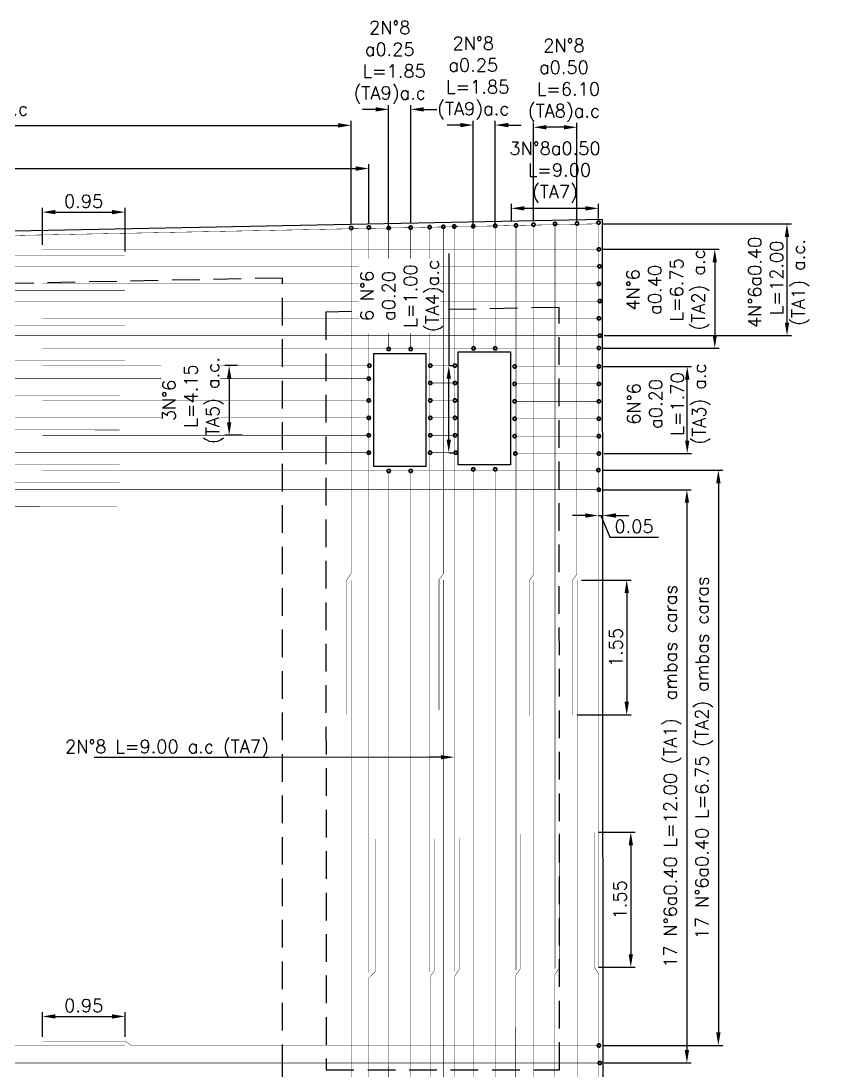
# Model space of a CAD drawing. Header units: metres. Extents: x 1080594 to 1081411, y 976871 to 977162.
# Drawn here: x 1080898.68 to 1080907.85, y 977094.76 to 977106.81 of the extents above; entities that cross this region are included whole.
import ezdxf
from ezdxf import colors
from ezdxf.entities.mleader import LeaderData, LeaderLine
from ezdxf.math import Vec2, Vec3

# ---------------------------------------------------------------- set-up
doc = ezdxf.new("R2010")
doc.units = ezdxf.units.M
doc.header["$LTSCALE"] = 25.4
doc.linetypes.add('HIDDEN', pattern=[0.375, 0.25, -0.125])
for name, color, linetype in [('CONTRAPESO', 3, 'Continuous'), ('DIMCONTRAPESO', 1, 'Continuous'), ('PROY', 9, 'HIDDEN'), ('REF', 6, 'Continuous')]:
    doc.layers.add(name, color=color, linetype=linetype)
for name, color, linetype, lineweight in [('COTA', 1, 'Continuous', 30), ('COTACIM', 20, 'Continuous', 5), ('REF 7', 210, 'Continuous', 30)]:
    doc.layers.add(name, color=color, linetype=linetype, lineweight=lineweight)
doc.styles.add('romans', font='romans.shx')
doc.dimstyles.new('Copy 75', dxfattribs={"dimtxt": 0.15, "dimasz": 0.15, "dimexe": 0.05, "dimexo": 0.05, "dimgap": 0.05, "dimtad": 1, "dimzin": 0, "dimdsep": 46, "dimtxsty": 'romans', "dimcen": 0.002, "dimclrd": 1, "dimclre": 1, "dimclrt": 3, "dimadec": 4, "dimazin": 0, "dimtfac": 1, "dimtofl": 0, "dimtmove": 1, "dimatfit": 3, "dimfxl": 1, "dimtolj": 1, "dimtzin": 0, "dimarcsym": 1})

# ---------------------------------------------------------------- blocks, each defined once
blk = doc.blocks.new('*D665')
at = {"layer": 'COTA', "color": 1, "lineweight": -2, "transparency": 16777216}
for p, q in [((1080891.09, 977104.248), (1080891.09, 977105.665)), ((1080891.24, 977105.615), (1080902.323, 977105.615)), ((1080902.473, 977104.489), (1080902.473, 977105.665))]:
    blk.add_line(p, q, dxfattribs=at)
at = {"layer": 'COTA', "color": 1, "transparency": 16777216}
for points in [[(1080891.24, 977105.64), (1080891.24, 977105.59), (1080891.09, 977105.615)], [(1080902.323, 977105.64), (1080902.323, 977105.59), (1080902.473, 977105.615)]]:
    blk.add_solid(points, dxfattribs=at)
at = {"layer": 'Defpoints', "color": 0, "transparency": 16777216}
for p in [(1080902.473, 977105.615), (1080902.473, 977104.439), (1080891.09, 977104.198)]:
    blk.add_point(p, dxfattribs=at)
at = {"layer": 'COTA', "color": 3, "transparency": 16777216, "insert": (1080896.781, 977105.779), "char_height": 0.15, "attachment_point": 5, "style": 'romans'}
blk.add_mtext('\\A1;24 N°8 a 0.50 L=5.80-6.05 (TA8) {\\A0;a.c}', dxfattribs=at)
blk = doc.blocks.new('*D667')
at = {"layer": 'Defpoints', "color": 0, "transparency": 16777216}
for p in [(1080905.066, 977100.394), (1080905.016, 977098.846), (1080905.636, 977098.846)]:
    blk.add_point(p, dxfattribs=at)
at = {"layer": 'DIMCONTRAPESO', "color": 1, "lineweight": -2, "transparency": 16777216}
for p, q in [((1080905.116, 977100.394), (1080905.686, 977100.394)), ((1080905.636, 977100.244), (1080905.636, 977098.996)), ((1080905.066, 977098.846), (1080905.686, 977098.846))]:
    blk.add_line(p, q, dxfattribs=at)
at = {"layer": 'DIMCONTRAPESO', "color": 1, "transparency": 16777216}
for points in [[(1080905.611, 977100.244), (1080905.661, 977100.244), (1080905.636, 977100.394)], [(1080905.611, 977098.996), (1080905.661, 977098.996), (1080905.636, 977098.846)]]:
    blk.add_solid(points, dxfattribs=at)
at = {"layer": 'DIMCONTRAPESO', "color": 3, "transparency": 16777216, "insert": (1080905.511, 977099.62), "char_height": 0.15, "attachment_point": 5, "rotation": 90, "style": 'romans'}
blk.add_mtext('\\A1;1.55', dxfattribs=at)
blk = doc.blocks.new('*D669')
at = {"layer": 'Defpoints', "color": 0, "transparency": 16777216}
for p in [(1080905.312, 977101.135), (1080905.362, 977101.135), (1080905.362, 977101.135)]:
    blk.add_point(p, dxfattribs=at)
at = {"layer": 'DIMCONTRAPESO', "color": 1, "lineweight": -2, "transparency": 16777216}
for p, q in [((1080905.162, 977101.135), (1080905.012, 977101.135)), ((1080905.312, 977101.135), (1080905.362, 977101.135)), ((1080905.337, 977101.135), (1080905.442, 977100.885)), ((1080905.512, 977101.135), (1080905.662, 977101.135)), ((1080905.442, 977100.885), (1080905.999, 977100.885))]:
    blk.add_line(p, q, dxfattribs=at)
at = {"layer": 'DIMCONTRAPESO', "color": 1, "transparency": 16777216}
for points in [[(1080905.162, 977101.16), (1080905.162, 977101.11), (1080905.312, 977101.135)], [(1080905.512, 977101.16), (1080905.512, 977101.11), (1080905.362, 977101.135)]]:
    blk.add_solid(points, dxfattribs=at)
at = {"layer": 'DIMCONTRAPESO', "color": 3, "transparency": 16777216, "insert": (1080905.72, 977101.01), "char_height": 0.15, "attachment_point": 5, "style": 'romans'}
blk.add_mtext('\\A1;0.05', dxfattribs=at)
blk = doc.blocks.new('*D671')
at = {"layer": 'COTA', "color": 1, "lineweight": -2, "transparency": 16777216}
for p, q in [((1080890.838, 977104.244), (1080890.838, 977105.169)), ((1080890.988, 977105.119), (1080902.525, 977105.119)), ((1080902.675, 977104.483), (1080902.675, 977105.169))]:
    blk.add_line(p, q, dxfattribs=at)
at = {"layer": 'COTA', "color": 1, "transparency": 16777216}
for points in [[(1080890.988, 977105.144), (1080890.988, 977105.094), (1080890.838, 977105.119)], [(1080902.525, 977105.144), (1080902.525, 977105.094), (1080902.675, 977105.119)]]:
    blk.add_solid(points, dxfattribs=at)
at = {"layer": 'Defpoints', "color": 0, "transparency": 16777216}
for p in [(1080902.675, 977105.119), (1080902.675, 977104.433), (1080890.838, 977104.194)]:
    blk.add_point(p, dxfattribs=at)
at = {"layer": 'COTA', "color": 3, "transparency": 16777216, "insert": (1080896.756, 977105.283), "char_height": 0.15, "attachment_point": 5, "style": 'romans'}
blk.add_mtext('\\A1;25 N°8 a 0.50 L=9.00 (TA7) {\\A0;a.c}', dxfattribs=at)
blk = doc.blocks.new('*D674')
at = {"layer": 'COTA', "color": 1, "lineweight": -2, "transparency": 16777216}
for p, q in [((1080905.361, 977101.656), (1080906.738, 977101.656)), ((1080906.688, 977101.506), (1080906.688, 977095.199)), ((1080905.366, 977095.049), (1080906.738, 977095.049))]:
    blk.add_line(p, q, dxfattribs=at)
at = {"layer": 'COTA', "color": 1, "transparency": 16777216}
for points in [[(1080906.663, 977101.506), (1080906.713, 977101.506), (1080906.688, 977101.656)], [(1080906.663, 977095.199), (1080906.713, 977095.199), (1080906.688, 977095.049)]]:
    blk.add_solid(points, dxfattribs=at)
at = {"layer": 'Defpoints', "color": 0, "transparency": 16777216}
for p in [(1080905.311, 977101.656), (1080905.316, 977095.049), (1080906.688, 977095.049)]:
    blk.add_point(p, dxfattribs=at)
at = {"layer": 'COTA', "color": 3, "transparency": 16777216, "insert": (1080906.524, 977098.353), "char_height": 0.15, "attachment_point": 5, "rotation": 90, "style": 'romans'}
blk.add_mtext('\\A1;17 N°6a0.40 L=6.75 (TA2) ambas caras', dxfattribs=at)
blk = doc.blocks.new('*D675')
at = {"layer": 'COTA', "color": 1, "lineweight": -2, "transparency": 16777216}
for p, q in [((1080905.366, 977101.431), (1080906.377, 977101.431)), ((1080906.327, 977101.281), (1080906.327, 977094.999)), ((1080905.377, 977094.849), (1080906.377, 977094.849))]:
    blk.add_line(p, q, dxfattribs=at)
at = {"layer": 'COTA', "color": 1, "transparency": 16777216}
for points in [[(1080906.302, 977101.281), (1080906.352, 977101.281), (1080906.327, 977101.431)], [(1080906.302, 977094.999), (1080906.352, 977094.999), (1080906.327, 977094.849)]]:
    blk.add_solid(points, dxfattribs=at)
at = {"layer": 'Defpoints', "color": 0, "transparency": 16777216}
for p in [(1080905.316, 977101.431), (1080905.327, 977094.849), (1080906.327, 977094.849)]:
    blk.add_point(p, dxfattribs=at)
at = {"layer": 'COTA', "color": 3, "transparency": 16777216, "insert": (1080906.162, 977098.14), "char_height": 0.15, "attachment_point": 5, "rotation": 90, "style": 'romans'}
blk.add_mtext('\\A1;17 N°6a0.40 L=12.00 (TA1)  ambas caras', dxfattribs=at)
blk = doc.blocks.new('*D702')
at = {"layer": 'Defpoints', "color": 0, "transparency": 16777216}
for p in [(1080905.316, 977102.846), (1080906.331, 977102.846), (1080905.327, 977101.846)]:
    blk.add_point(p, dxfattribs=at)
at = {"layer": 'DIMCONTRAPESO', "color": 1, "lineweight": -2, "transparency": 16777216}
for p, q in [((1080905.366, 977102.846), (1080906.381, 977102.846)), ((1080906.331, 977101.996), (1080906.331, 977102.696)), ((1080905.377, 977101.846), (1080906.381, 977101.846))]:
    blk.add_line(p, q, dxfattribs=at)
at = {"layer": 'DIMCONTRAPESO', "color": 1, "transparency": 16777216}
for points in [[(1080906.306, 977102.696), (1080906.356, 977102.696), (1080906.331, 977102.846)], [(1080906.306, 977101.996), (1080906.356, 977101.996), (1080906.331, 977101.846)]]:
    blk.add_solid(points, dxfattribs=at)
at = {"layer": 'DIMCONTRAPESO', "color": 3, "transparency": 16777216, "insert": (1080906.118, 977102.416), "char_height": 0.15, "attachment_point": 5, "rotation": 90, "style": 'romans'}
blk.add_mtext('\\A1;6N°6\\Pa0.20\\PL=1.70\\P(TA3) a.c', dxfattribs=at)
blk = doc.blocks.new('*D705')
at = {"layer": 'COTA', "color": 1, "lineweight": -2, "transparency": 16777216}
for p, q in [((1080905.366, 977104.192), (1080906.697, 977104.192)), ((1080906.647, 977104.042), (1080906.647, 977103.208)), ((1080905.366, 977103.058), (1080906.697, 977103.058))]:
    blk.add_line(p, q, dxfattribs=at)
at = {"layer": 'COTA', "color": 1, "transparency": 16777216}
for points in [[(1080906.622, 977104.042), (1080906.672, 977104.042), (1080906.647, 977104.192)], [(1080906.622, 977103.208), (1080906.672, 977103.208), (1080906.647, 977103.058)]]:
    blk.add_solid(points, dxfattribs=at)
at = {"layer": 'Defpoints', "color": 0, "transparency": 16777216}
for p in [(1080905.316, 977104.192), (1080905.316, 977103.058), (1080906.647, 977103.058)]:
    blk.add_point(p, dxfattribs=at)
at = {"layer": 'COTA', "color": 3, "transparency": 16777216, "insert": (1080906.108, 977103.726), "char_height": 0.15, "attachment_point": 5, "rotation": 90, "style": 'romans'}
blk.add_mtext('\\A1;4N°6\\Pa0.40\\PL=6.75 \\P(TA2) a.c', dxfattribs=at)
blk = doc.blocks.new('*D706')
at = {"layer": 'COTA', "color": 1, "lineweight": -2, "transparency": 16777216}
for p, q in [((1080905.366, 977104.484), (1080907.526, 977104.484)), ((1080907.476, 977104.334), (1080907.476, 977103.35)), ((1080905.377, 977103.2), (1080907.526, 977103.2))]:
    blk.add_line(p, q, dxfattribs=at)
at = {"layer": 'COTA', "color": 1, "transparency": 16777216}
for points in [[(1080907.451, 977104.334), (1080907.501, 977104.334), (1080907.476, 977104.484)], [(1080907.451, 977103.35), (1080907.501, 977103.35), (1080907.476, 977103.2)]]:
    blk.add_solid(points, dxfattribs=at)
at = {"layer": 'Defpoints', "color": 0, "transparency": 16777216}
for p in [(1080905.316, 977104.484), (1080905.327, 977103.2), (1080907.476, 977103.2)]:
    blk.add_point(p, dxfattribs=at)
at = {"layer": 'COTA', "color": 3, "transparency": 16777216, "insert": (1080907.381, 977103.812), "char_height": 0.15, "attachment_point": 5, "rotation": 90, "style": 'romans'}
blk.add_mtext('\\A1;4N°6a0.40\\P L=12.00\\P(TA1) a.c.', dxfattribs=at)
blk = doc.blocks.new('*D710')
at = {"layer": 'Defpoints', "color": 0, "transparency": 16777216}
for p in [(1080903.156, 977105.798), (1080902.903, 977104.386), (1080903.156, 977104.443)]:
    blk.add_point(p, dxfattribs=at)
at = {"layer": 'DIMCONTRAPESO', "color": 1, "lineweight": -2, "transparency": 16777216}
for p, q in [((1080902.753, 977105.798), (1080902.603, 977105.798)), ((1080902.903, 977104.436), (1080902.903, 977105.848)), ((1080903.156, 977104.493), (1080903.156, 977105.848)), ((1080903.306, 977105.798), (1080903.456, 977105.798))]:
    blk.add_line(p, q, dxfattribs=at)
at = {"layer": 'DIMCONTRAPESO', "color": 1, "transparency": 16777216}
for points in [[(1080902.753, 977105.823), (1080902.753, 977105.773), (1080902.903, 977105.798)], [(1080903.306, 977105.823), (1080903.306, 977105.773), (1080903.156, 977105.798)]]:
    blk.add_solid(points, dxfattribs=at)
at = {"layer": 'DIMCONTRAPESO', "color": 3, "transparency": 16777216, "insert": (1080902.915, 977106.338), "char_height": 0.15, "attachment_point": 5, "style": 'romans'}
blk.add_mtext('\\A1;2N°8\\Pa0.25\\P L=1.85\\P(TA9){\\A0;a.c}', dxfattribs=at)
blk = doc.blocks.new('*D711')
at = {"layer": 'Defpoints', "color": 0, "transparency": 16777216}
for p in [(1080904.126, 977105.618), (1080903.874, 977104.406), (1080904.126, 977104.433)]:
    blk.add_point(p, dxfattribs=at)
at = {"layer": 'DIMCONTRAPESO', "color": 1, "lineweight": -2, "transparency": 16777216}
for p, q in [((1080903.874, 977104.456), (1080903.874, 977105.668)), ((1080904.126, 977104.483), (1080904.126, 977105.668)), ((1080903.724, 977105.618), (1080903.574, 977105.618)), ((1080904.276, 977105.618), (1080904.426, 977105.618))]:
    blk.add_line(p, q, dxfattribs=at)
at = {"layer": 'DIMCONTRAPESO', "color": 1, "transparency": 16777216}
for points in [[(1080903.724, 977105.643), (1080903.724, 977105.593), (1080903.874, 977105.618)], [(1080904.276, 977105.643), (1080904.276, 977105.593), (1080904.126, 977105.618)]]:
    blk.add_solid(points, dxfattribs=at)
at = {"layer": 'DIMCONTRAPESO', "color": 3, "transparency": 16777216, "insert": (1080903.874, 977106.157), "char_height": 0.15, "attachment_point": 5, "style": 'romans'}
blk.add_mtext('\\A1;2N°8\\Pa0.25\\P L=1.85\\P(TA9){\\A0;a.c}', dxfattribs=at)
blk = doc.blocks.new('*D716')
at = {"layer": 'Defpoints', "color": 0, "transparency": 16777216}
for p in [(1080904.565, 977105.593), (1080904.565, 977104.467), (1080905.065, 977104.447)]:
    blk.add_point(p, dxfattribs=at)
at = {"layer": 'DIMCONTRAPESO', "color": 1, "lineweight": -2, "transparency": 16777216}
for p, q in [((1080904.565, 977104.517), (1080904.565, 977105.643)), ((1080904.915, 977105.593), (1080904.715, 977105.593)), ((1080905.065, 977104.497), (1080905.065, 977105.643))]:
    blk.add_line(p, q, dxfattribs=at)
at = {"layer": 'DIMCONTRAPESO', "color": 1, "transparency": 16777216}
for points in [[(1080904.715, 977105.618), (1080904.715, 977105.568), (1080904.565, 977105.593)], [(1080904.915, 977105.618), (1080904.915, 977105.568), (1080905.065, 977105.593)]]:
    blk.add_solid(points, dxfattribs=at)
at = {"layer": 'DIMCONTRAPESO', "color": 3, "transparency": 16777216, "insert": (1080904.915, 977106.132), "char_height": 0.15, "attachment_point": 5, "style": 'romans'}
blk.add_mtext('\\A1;2N°8\\Pa0.50\\P L=6.10\\P(TA8){\\A0;a.c}', dxfattribs=at)
blk = doc.blocks.new('*D717')
at = {"layer": 'Defpoints', "color": 0, "transparency": 16777216}
for p in [(1080904.312, 977104.662), (1080904.312, 977104.467), (1080905.312, 977104.494)]:
    blk.add_point(p, dxfattribs=at)
at = {"layer": 'DIMCONTRAPESO', "color": 1, "lineweight": -2, "transparency": 16777216}
for p, q in [((1080904.312, 977104.517), (1080904.312, 977104.712)), ((1080905.312, 977104.544), (1080905.312, 977104.712)), ((1080905.162, 977104.662), (1080904.462, 977104.662))]:
    blk.add_line(p, q, dxfattribs=at)
at = {"layer": 'DIMCONTRAPESO', "color": 1, "transparency": 16777216}
for points in [[(1080904.462, 977104.687), (1080904.462, 977104.637), (1080904.312, 977104.662)], [(1080905.162, 977104.687), (1080905.162, 977104.637), (1080905.312, 977104.662)]]:
    blk.add_solid(points, dxfattribs=at)
at = {"layer": 'DIMCONTRAPESO', "color": 3, "transparency": 16777216, "insert": (1080904.812, 977105.077), "char_height": 0.15, "attachment_point": 5, "style": 'romans'}
blk.add_mtext('\\A1;3N°8a0.50\\P L=9.00\\P(TA7)', dxfattribs=at)
blk = doc.blocks.new('r1')
at = {"layer": 'REF', "ltscale": 0.1, "const_width": 0.02}
blk.add_lwpolyline([(1080888.258, 977103.75, -1), (1080888.222, 977103.75, -1)], format="xyb", close=True, dxfattribs=at)
at = {"layer": 'REF', "ltscale": 0.1, "const_width": 0.005}
blk.add_lwpolyline([(1080888.24, 977103.75), (1080888.24, 977095.198), (1080888.24, 977095.198)], dxfattribs=at)
blk = doc.blocks.new('*D1063')
at = {"layer": 'COTA', "color": 1, "lineweight": -2, "transparency": 16777216}
for p, q in [((1080905.312, 977097.498), (1080905.733, 977097.498)), ((1080905.683, 977097.348), (1080905.683, 977096.098)), ((1080905.312, 977095.948), (1080905.733, 977095.948))]:
    blk.add_line(p, q, dxfattribs=at)
at = {"layer": 'COTA', "color": 1, "transparency": 16777216}
for points in [[(1080905.658, 977097.348), (1080905.708, 977097.348), (1080905.683, 977097.498)], [(1080905.658, 977096.098), (1080905.708, 977096.098), (1080905.683, 977095.948)]]:
    blk.add_solid(points, dxfattribs=at)
at = {"layer": 'Defpoints', "color": 0, "transparency": 16777216}
for p in [(1080905.262, 977097.498), (1080905.262, 977095.948), (1080905.683, 977095.948)]:
    blk.add_point(p, dxfattribs=at)
at = {"layer": 'COTA', "color": 3, "transparency": 16777216, "insert": (1080905.558, 977096.723), "char_height": 0.15, "attachment_point": 5, "rotation": 90, "style": 'romans'}
blk.add_mtext('\\A1;1.55', dxfattribs=at)
blk = doc.blocks.new('*D761')
at = {"layer": 'Defpoints', "color": 0, "transparency": 16777216}
for p in [(1080901.216, 977102.856), (1080901.072, 977102.056), (1080901.27, 977102.056)]:
    blk.add_point(p, dxfattribs=at)
at = {"layer": 'DIMCONTRAPESO', "color": 1, "lineweight": -2, "transparency": 16777216}
for p, q in [((1080901.166, 977102.856), (1080901.022, 977102.856)), ((1080901.072, 977102.706), (1080901.072, 977102.206)), ((1080901.22, 977102.056), (1080901.022, 977102.056))]:
    blk.add_line(p, q, dxfattribs=at)
at = {"layer": 'DIMCONTRAPESO', "color": 3, "transparency": 16777216, "insert": (1080900.657, 977102.456), "char_height": 0.15, "attachment_point": 5, "rotation": 90, "style": 'romans', "bg_fill": 3, "box_fill_scale": 1.1, "bg_fill_color": 256, "bg_fill_true_color": 13158600, "bg_fill_transparency": 0}
blk.add_mtext('\\A1;3N°6\\P L=4.15\\P(TA5) a.c.', dxfattribs=at)
at = {"layer": 'DIMCONTRAPESO', "color": 1, "transparency": 16777216}
for points in [[(1080901.047, 977102.706), (1080901.097, 977102.706), (1080901.072, 977102.856)], [(1080901.047, 977102.206), (1080901.097, 977102.206), (1080901.072, 977102.056)]]:
    blk.add_solid(points, dxfattribs=at)
blk = doc.blocks.new('*D1065')
at = {"layer": 'COTA', "color": 1, "lineweight": -2, "transparency": 16777216}
for p, q in [((1080898.927, 977095.149), (1080898.927, 977095.433)), ((1080899.877, 977095.149), (1080899.877, 977095.433)), ((1080899.077, 977095.383), (1080899.727, 977095.383))]:
    blk.add_line(p, q, dxfattribs=at)
at = {"layer": 'COTA', "color": 1, "transparency": 16777216}
for points in [[(1080899.077, 977095.408), (1080899.077, 977095.358), (1080898.927, 977095.383)], [(1080899.727, 977095.408), (1080899.727, 977095.358), (1080899.877, 977095.383)]]:
    blk.add_solid(points, dxfattribs=at)
at = {"layer": 'Defpoints', "color": 0, "transparency": 16777216}
for p in [(1080899.877, 977095.383), (1080898.927, 977095.099), (1080899.877, 977095.099)]:
    blk.add_point(p, dxfattribs=at)
at = {"layer": 'COTA', "color": 3, "transparency": 16777216, "insert": (1080899.402, 977095.508), "char_height": 0.15, "attachment_point": 5, "style": 'romans'}
blk.add_mtext('\\A1;0.95', dxfattribs=at)
blk = doc.blocks.new('*D884')
at = {"layer": 'Defpoints', "color": 0, "transparency": 16777216}
for p in [(1080903.549, 977102.856), (1080903.593, 977102.856), (1080903.549, 977101.856)]:
    blk.add_point(p, dxfattribs=at)
at = {"layer": 'DIMCONTRAPESO', "color": 1, "lineweight": -2, "transparency": 16777216}
for p, q in [((1080903.593, 977104.142), (1080903.593, 977102.856)), ((1080903.599, 977102.856), (1080903.643, 977102.856)), ((1080903.593, 977102.006), (1080903.593, 977102.706)), ((1080903.599, 977101.856), (1080903.643, 977101.856))]:
    blk.add_line(p, q, dxfattribs=at)
at = {"layer": 'DIMCONTRAPESO', "color": 1, "transparency": 16777216}
for points in [[(1080903.568, 977102.706), (1080903.618, 977102.706), (1080903.593, 977102.856)], [(1080903.568, 977102.006), (1080903.618, 977102.006), (1080903.593, 977101.856)]]:
    blk.add_solid(points, dxfattribs=at)
at = {"layer": 'DIMCONTRAPESO', "color": 3, "transparency": 16777216, "insert": (1080903.054, 977103.656), "char_height": 0.15, "attachment_point": 5, "rotation": 90, "style": 'romans', "bg_fill": 3, "box_fill_scale": 1.1, "bg_fill_color": 256, "bg_fill_true_color": 13158600, "bg_fill_transparency": 0}
blk.add_mtext('\\A1;6 N°6\\Pa0.20\\PL=1.00\\P(TA4)a.c', dxfattribs=at)
blk = doc.blocks.new('*D1103')
at = {"layer": 'COTA', "color": 1, "lineweight": -2, "transparency": 16777216}
for p, q in [((1080898.927, 977104.242), (1080898.927, 977104.669)), ((1080899.077, 977104.619), (1080899.726, 977104.619)), ((1080899.876, 977104.166), (1080899.876, 977104.669))]:
    blk.add_line(p, q, dxfattribs=at)
at = {"layer": 'COTA', "color": 1, "transparency": 16777216}
for points in [[(1080899.077, 977104.644), (1080899.077, 977104.594), (1080898.927, 977104.619)], [(1080899.726, 977104.644), (1080899.726, 977104.594), (1080899.876, 977104.619)]]:
    blk.add_solid(points, dxfattribs=at)
at = {"layer": 'Defpoints', "color": 0, "transparency": 16777216}
for p in [(1080899.876, 977104.619), (1080898.927, 977104.192), (1080899.876, 977104.116)]:
    blk.add_point(p, dxfattribs=at)
at = {"layer": 'COTA', "color": 3, "transparency": 16777216, "insert": (1080899.401, 977104.744), "char_height": 0.15, "attachment_point": 5, "style": 'romans'}
blk.add_mtext('\\A1;0.95', dxfattribs=at)

msp = doc.modelspace()

# ---------------------------------------------------------------- linework, layer by layer
at = {"layer": 'CONTRAPESO'}
for points in [[(1080905.359159, 977104.535304), (1080888.186028, 977104.191841), (1080888.186028, 977094.768938), (1080888.186028, 977094.768938), (1080888.186028, 977091.768938), (1080905.366028, 977091.768344), (1080905.366028, 977094.768344), (1080905.366028, 977094.768938)], [(1080903.701127, 977103.015974), (1080904.300921, 977103.015974), (1080904.301233, 977101.71574), (1080903.701222, 977101.715735)], [(1080902.73144, 977102.99658), (1080903.331451, 977102.996585), (1080903.331451, 977101.696344), (1080902.731657, 977101.696344)]]:
    msp.add_lwpolyline(points, close=True, dxfattribs=at)
at = {"layer": 'PROY', "color": 252, "ltscale": 0.05}
for points in [[(1080901.685975, 977094.744673), (1080901.685914, 977103.861719), (1080891.864559, 977103.665292), (1080891.866068, 977092.744673), (1080901.686016, 977092.744673), (1080901.685975, 977094.744673)], [(1080904.865975, 977094.768938), (1080904.859415, 977103.525109), (1080902.180434, 977103.471529), (1080902.186028, 977094.768938), (1080904.865975, 977094.768938), (1080904.865975, 977094.768938)]]:
    msp.add_lwpolyline(points, dxfattribs=at)
at = {"layer": 'REF', "ltscale": 0.1, "const_width": 0.005}
for points in [[(1080905.316215, 977104.484354), (1080893.668422, 977104.251489)], [(1080902.725004, 977104.48262), (1080902.725004, 977104.484192)], [(1080903.873871, 977103.068819), (1080903.873871, 977104.457769)], [(1080904.126219, 977104.462816), (1080904.126219, 977103.068819)], [(1080905.01263, 977098.83995), (1080905.01263, 977100.38995), (1080905.062536, 977100.460843), (1080905.062536, 977104.470008)], [(1080902.423231, 977098.847703), (1080902.423231, 977100.397703), (1080902.473138, 977100.468596), (1080902.472082, 977104.437415)], [(1080902.903231, 977103.046582), (1080902.903231, 977104.437769)], [(1080903.155579, 977104.442816), (1080903.155579, 977103.046584)], [(1080903.48127, 977098.900954), (1080903.48127, 977100.39604), (1080903.531177, 977100.466933), (1080903.531177, 977104.450136)], [(1080904.515945, 977098.834775), (1080904.515945, 977100.384775), (1080904.565851, 977100.455668), (1080904.565851, 977104.457121)], [(1080898.926642, 977104.192028), (1080899.877299, 977104.192028), (1080899.948192, 977104.192026), (1080905.316098, 977104.192012)], [(1080905.326693, 977103.993464), (1080893.67613, 977103.993692)], [(1080898.926641, 977103.795127), (1080899.877298, 977103.795127), (1080899.948191, 977103.795125), (1080905.316097, 977103.795111)], [(1080905.326692, 977103.596563), (1080893.676129, 977103.596791)], [(1080898.926639, 977103.398226), (1080899.877297, 977103.398226), (1080899.94819, 977103.398224), (1080905.316096, 977103.39821)], [(1080905.326691, 977103.199662), (1080893.676128, 977103.19989)], [(1080898.926636, 977103.057742), (1080899.877293, 977103.057742), (1080899.948186, 977103.05774), (1080905.316092, 977103.057726)], [(1080898.926636, 977102.856162), (1080899.877293, 977102.856162), (1080899.948186, 977102.85616), (1080902.681453, 977102.856153)], [(1080903.380503, 977102.856153), (1080903.663146, 977102.856152)], [(1080904.350457, 977102.84615), (1080905.316092, 977102.846148)], [(1080902.675004, 977102.706222), (1080893.731977, 977102.706222)], [(1080903.664428, 977102.656027), (1080903.380503, 977102.656034)], [(1080905.326684, 977102.645995), (1080904.350505, 977102.646015)], [(1080899.813475, 977102.517082), (1080890.83793, 977102.517082)], [(1080903.380503, 977102.456153), (1080903.664415, 977102.456153)], [(1080904.350553, 977102.44615), (1080905.316092, 977102.446148)], [(1080902.674815, 977102.256089), (1080893.731977, 977102.256222)], [(1080903.663146, 977102.256034), (1080903.380503, 977102.256034)], [(1080905.326683, 977102.245995), (1080904.350601, 977102.246015)], [(1080899.813475, 977102.117407), (1080890.813964, 977102.11754)], [(1080903.380503, 977102.056153), (1080903.664417, 977102.056152)], [(1080904.350649, 977102.04615), (1080905.316084, 977102.046148)], [(1080902.674815, 977101.856089), (1080893.731977, 977101.856222)], [(1080903.672619, 977101.856027), (1080903.380503, 977101.856034)], [(1080905.326682, 977101.845995), (1080904.350697, 977101.846015)], [(1080899.813475, 977101.717082), (1080890.834761, 977101.717215)], [(1080898.926636, 977101.656162), (1080899.877293, 977101.656162), (1080899.948186, 977101.656161), (1080905.312342, 977101.656153)], [(1080902.903325, 977091.842237), (1080902.904201, 977101.645818), (1080902.904201, 977101.645818)], [(1080903.156539, 977101.646344), (1080903.156539, 977091.842237), (1080903.156539, 977091.842237)], [(1080903.872994, 977091.840232), (1080903.873871, 977101.665212), (1080903.873871, 977101.665212)], [(1080904.126209, 977101.665738), (1080904.126209, 977092.108242), (1080904.126209, 977092.108242)], [(1080904.126209, 977101.665738), (1080904.126209, 977091.840232), (1080904.126209, 977091.840232)], [(1080899.813475, 977101.517082), (1080890.837715, 977101.517082)], [(1080893.694668, 977101.431086), (1080894.645325, 977101.431086), (1080894.716218, 977101.431366), (1080905.325023, 977101.431359)], [(1080899.788801, 977101.239649), (1080898.951758, 977101.239665), (1080898.880865, 977101.239769), (1080888.235913, 977101.23986)], [(1080902.473331, 977091.846424), (1080902.473254, 977100.397433), (1080902.473254, 977100.397433)], [(1080903.530217, 977091.844886), (1080903.530139, 977100.394557), (1080903.530139, 977100.394557)], [(1080904.565945, 977091.834357), (1080904.565865, 977100.385218), (1080904.565865, 977100.385218)], [(1080905.065945, 977091.844357), (1080905.065865, 977100.39418), (1080905.065865, 977100.39418)], [(1080904.411973, 977097.477688), (1080904.411973, 977095.927688), (1080904.362067, 977095.856795), (1080904.3591, 977091.863934)], [(1080904.861875, 977097.4876), (1080904.861875, 977095.9376), (1080904.811968, 977095.866707), (1080904.808994, 977091.86233)], [(1080905.261973, 977097.497688), (1080905.261973, 977095.947688), (1080905.312067, 977095.876795), (1080905.309087, 977091.850498)], [(1080902.749147, 977097.41905), (1080902.749147, 977095.897464), (1080902.674829, 977095.826571), (1080902.671911, 977091.864106)], [(1080903.430234, 977097.41905), (1080903.430234, 977095.913473), (1080903.380327, 977095.842581), (1080903.377411, 977091.863801)], [(1080903.712877, 977097.427149), (1080903.712877, 977095.921572), (1080903.662971, 977095.850679), (1080903.660048, 977091.863538)], [(1080898.926636, 977095.098828), (1080899.877293, 977095.098828), (1080899.948186, 977095.048922), (1080905.316092, 977095.048908)], [(1080888.225314, 977095.048922), (1080899.875878, 977095.048922)], [(1080905.326691, 977094.848755), (1080893.676128, 977094.848982)]]:
    msp.add_lwpolyline(points, dxfattribs=at)
at = {"layer": 'REF', "ltscale": 0.1, "const_width": 0.02}
for points in [[(1080902.490082, 977104.435867, -1), (1080902.454082, 977104.435867, -1)], [(1080902.921231, 977104.436221, -1), (1080902.885231, 977104.436221, -1)], [(1080903.173579, 977104.441268, -1), (1080903.137579, 977104.441268, -1)], [(1080903.549177, 977104.450136, -1), (1080903.513177, 977104.450136, -1)], [(1080903.891871, 977104.456221, -1), (1080903.855871, 977104.456221, -1)], [(1080904.144219, 977104.461268, -1), (1080904.108219, 977104.461268, -1)], [(1080904.583851, 977104.475121, -1), (1080904.547851, 977104.475121, -1)], [(1080905.083851, 977104.4877, -1), (1080905.047851, 977104.4877, -1)], [(1080905.298186, 977104.192012, 1), (1080905.334186, 977104.192012, 1)], [(1080905.341433, 977103.995262, -1), (1080905.305433, 977103.995262, -1)], [(1080905.298121, 977103.795111, 1), (1080905.334121, 977103.79511, 1)], [(1080905.308786, 977103.596563, 1), (1080905.344786, 977103.596563, 1)], [(1080905.298215, 977103.398254, 1), (1080905.334215, 977103.398254, 1)], [(1080905.308784, 977103.199662, 1), (1080905.344784, 977103.199662, 1)], [(1080902.885231, 977103.046582, 1), (1080902.921231, 977103.046582, 1)], [(1080903.137579, 977103.046584, 1), (1080903.173579, 977103.046584, 1)], [(1080903.859755, 977103.054158, 1), (1080903.895755, 977103.054157, 1)], [(1080904.108326, 977103.054157, 1), (1080904.144326, 977103.054157, 1)], [(1080905.298215, 977103.057726, 1), (1080905.334215, 977103.057726, 1)], [(1080902.663453, 977102.856153, 1), (1080902.699453, 977102.856153, 1)], [(1080903.362503, 977102.856153, 1), (1080903.398503, 977102.856153, 1)], [(1080903.64511, 977102.856153, 1), (1080903.68111, 977102.856153, 1)], [(1080904.331173, 977102.846135, 1), (1080904.367173, 977102.846134, 1)], [(1080905.298186, 977102.846148, 1), (1080905.334186, 977102.846148, 1)], [(1080902.657004, 977102.706754, 1), (1080902.693004, 977102.706753, 1)], [(1080903.362503, 977102.656035, 1), (1080903.398503, 977102.656034, 1)], [(1080903.646415, 977102.656035, 1), (1080903.682415, 977102.656034, 1)], [(1080904.331173, 977102.646016, 1), (1080904.367173, 977102.646015, 1)], [(1080905.298179, 977102.645995, 1), (1080905.334179, 977102.645995, 1)], [(1080902.657004, 977102.456153, 1), (1080902.693004, 977102.456153, 1)], [(1080903.362503, 977102.456153, 1), (1080903.398503, 977102.456153, 1)], [(1080903.646415, 977102.456153, 1), (1080903.682415, 977102.456153, 1)], [(1080904.331173, 977102.446135, 1), (1080904.367173, 977102.446134, 1)], [(1080905.298215, 977102.446148, 1), (1080905.334215, 977102.446148, 1)], [(1080902.657004, 977102.256089, 1), (1080902.693004, 977102.256089, 1)], [(1080903.362503, 977102.256035, 1), (1080903.398503, 977102.256034, 1)], [(1080903.646415, 977102.256035, 1), (1080903.682415, 977102.256034, 1)], [(1080904.331173, 977102.246016, 1), (1080904.367173, 977102.246015, 1)], [(1080905.298215, 977102.245995, 1), (1080905.334215, 977102.245995, 1)], [(1080902.656971, 977102.056154, 1), (1080902.692971, 977102.056153, 1)], [(1080903.362503, 977102.056153, 1), (1080903.398503, 977102.056153, 1)], [(1080903.646415, 977102.056153, 1), (1080903.682415, 977102.056153, 1)], [(1080904.331173, 977102.046135, 1), (1080904.367173, 977102.046134, 1)], [(1080905.298215, 977102.046148, 1), (1080905.334215, 977102.046148, 1)], [(1080902.657004, 977101.856089, 1), (1080902.693004, 977101.856089, 1)], [(1080903.360819, 977101.856034, 1), (1080903.396819, 977101.856034, 1)], [(1080903.654607, 977101.856034, 1), (1080903.690607, 977101.856034, 1)], [(1080904.339365, 977101.846016, 1), (1080904.375365, 977101.846015, 1)], [(1080905.298163, 977101.845995, 1), (1080905.334163, 977101.845995, 1)], [(1080903.855871, 977101.665212, 1), (1080903.891871, 977101.665211, 1)], [(1080904.108209, 977101.665738, 1), (1080904.144209, 977101.665737, 1)], [(1080902.886201, 977101.645819, 1), (1080902.922201, 977101.645818, 1)], [(1080903.138539, 977101.646345, 1), (1080903.174539, 977101.646344, 1)], [(1080905.292666, 977101.656153, 1), (1080905.328666, 977101.656153, 1)], [(1080905.298215, 977101.431359, 1), (1080905.334215, 977101.431359, 1)], [(1080905.334092, 977095.048906, -1), (1080905.298092, 977095.048906, -1)], [(1080905.308691, 977094.848755, 1), (1080905.344691, 977094.848755, 1)]]:
    msp.add_lwpolyline(points, format="xyb", close=True, dxfattribs=at)
at = {"layer": 'REF 7', "ltscale": 0.1, "const_width": 0.005}
for points in [[(1080888.225314, 977104.116162), (1080899.875878, 977104.116162)], [(1080888.225314, 977103.716162), (1080899.875878, 977103.716162)], [(1080888.225314, 977103.316162), (1080899.875878, 977103.316162)], [(1080888.225314, 977102.916162), (1080899.875878, 977102.916162)]]:
    msp.add_lwpolyline(points, dxfattribs=at)

# ---------------------------------------------------------------- block references
at = {"layer": 'COTA', "color": 2}
for p in [(14.435291, 0.691887), (15.132995, 0.695487), (15.415639, 0.703586), (16.124327, 0.715306), (16.57253, 0.733667), (17.072628, 0.748383)]:
    msp.add_blockref('r1', p, dxfattribs=at)

# ---------------------------------------------------------------- dimensions: what is measured, and where the dimension line sits
at = {"layer": 'COTA'}
for base, p1, p2, text, picture, middle in [((1080902.473138, 977105.614896), (1080891.089831, 977104.197894), (1080902.473138, 977104.438984), '24 N°8 a 0.50 L=5.80-6.05 (TA8) {\\A0;a.c}', '*D665', (1080896.781484, 977105.779181)), ((1080902.675004, 977105.119054), (1080890.837715, 977104.1944), (1080902.675004, 977104.43262), '25 N°8 a 0.50 L=9.00 (TA7) {\\A0;a.c}', '*D671', (1080896.75636, 977105.28334))]:
    dim = msp.add_linear_dim(base=base, p1=p1, p2=p2, text=text, dimstyle='Copy 75', dxfattribs=at)
    dim.commit()
    dim.dimension.update_dxf_attribs({"geometry": picture, "text_midpoint": middle})
at = {"layer": 'COTA', "color": 2}
for base, p1, p2, picture, middle in [((1080899.875878, 977104.618692), (1080898.926642, 977104.192028), (1080899.875878, 977104.116162), '*D1103', (1080899.40126, 977104.743692)), ((1080899.877293, 977095.382785), (1080898.926636, 977095.098828), (1080899.877293, 977095.098828), '*D1065', (1080899.401964, 977095.507785))]:
    dim = msp.add_linear_dim(base=base, p1=p1, p2=p2, dimstyle='Copy 75', dxfattribs=at)
    dim.commit()
    dim.dimension.update_dxf_attribs({"geometry": picture, "text_midpoint": middle})
at = {"layer": 'COTA'}
for base, p1, p2, text, picture, middle in [((1080907.47617, 977103.199662), (1080905.316215, 977104.484354), (1080905.326691, 977103.199662), '4N°6a0.40\\P L=12.00\\P(TA1) a.c.', '*D706', (1080907.795031, 977103.812185)), ((1080906.647417, 977103.057726), (1080905.316092, 977104.192012), (1080905.316215, 977103.057726), '4N°6\\Pa0.40\\PL=6.75 \\P(TA2) a.c', '*D705', (1080906.647417, 977103.725746))]:
    dim = msp.add_linear_dim(base=base, p1=p1, p2=p2, angle=90, text=text, dimstyle='Copy 75', dxfattribs=at)
    dim.commit()
    dim.dimension.update_dxf_attribs({"geometry": picture, "text_midpoint": middle, "dimtype": 160})
for base, p1, p2, text, picture, middle in [((1080906.688448, 977095.048906), (1080905.310666, 977101.656153), (1080905.316092, 977095.048906), '17 N°6a0.40 L=6.75 (TA2) ambas caras', '*D674', (1080906.524163, 977098.35253)), ((1080906.326715, 977094.848755), (1080905.316121, 977101.431359), (1080905.326691, 977094.848755), '17 N°6a0.40 L=12.00 (TA1)  ambas caras', '*D675', (1080906.16243, 977098.140057))]:
    dim = msp.add_linear_dim(base=base, p1=p1, p2=p2, angle=90, text=text, dimstyle='Copy 75', dxfattribs=at)
    dim.commit()
    dim.dimension.update_dxf_attribs({"geometry": picture, "text_midpoint": middle})
at = {"layer": 'COTA', "color": 2}
dim = msp.add_linear_dim(base=(1080905.682971, 977095.947688), p1=(1080905.261973, 977097.497688), p2=(1080905.261973, 977095.947688), angle=90, dimstyle='Copy 75', dxfattribs=at)
dim.commit()
dim.dimension.update_dxf_attribs({"geometry": '*D1063', "text_midpoint": (1080905.557971, 977096.722688)})
at = {"layer": 'DIMCONTRAPESO', "color": 2}
for base, p1, p2, picture, middle in [((1080903.155579, 977105.798462), (1080902.903231, 977104.386073), (1080903.155579, 977104.442816), '*D710', (1080902.915255, 977105.798462)), ((1080904.126219, 977105.617795), (1080903.873871, 977104.406073), (1080904.126219, 977104.432826), '*D711', (1080903.873871, 977105.617795))]:
    dim = msp.add_linear_dim(base=base, p1=p1, p2=p2, text='2N°8\\Pa0.25\\P L=1.85\\P(TA9){\\A0;a.c}', dimstyle='Copy 75', dxfattribs=at)
    dim.commit()
    dim.dimension.update_dxf_attribs({"geometry": picture, "text_midpoint": middle, "dimtype": 160})
for base, p1, p2, angle, text, picture, middle in [((1080904.56469, 977105.59296), (1080905.06469, 977104.447469), (1080904.56469, 977104.467459), 180, '2N°8\\Pa0.50\\P L=6.10\\P(TA8){\\A0;a.c}', '*D716', (1080904.91469, 977105.59296)), ((1080904.312342, 977104.662425), (1080905.312342, 977104.494212), (1080904.312342, 977104.467459), 180, '3N°8a0.50\\P L=9.00\\P(TA7)', '*D717', (1080904.812342, 977104.662425)), ((1080906.330769, 977102.846148), (1080905.326682, 977101.845995), (1080905.316092, 977102.846148), 90, '6N°6\\Pa0.20\\PL=1.70\\P(TA3) a.c', '*D702', (1080906.657287, 977102.415919))]:
    dim = msp.add_linear_dim(base=base, p1=p1, p2=p2, angle=angle, text=text, dimstyle='Copy 75', dxfattribs=at)
    dim.commit()
    dim.dimension.update_dxf_attribs({"geometry": picture, "text_midpoint": middle, "dimtype": 160})
dim = msp.add_linear_dim(base=(1080905.36165, 977101.135309), p1=(1080905.31165, 977101.135309), p2=(1080905.36165, 977101.135309), dimstyle='Copy 75', dxfattribs=at)
dim.commit()
dim.dimension.update_dxf_attribs({"geometry": '*D669', "text_midpoint": (1080905.49165, 977100.885414), "dimtype": 160})
dim = msp.add_linear_dim(base=(1080905.636452, 977098.845761), p1=(1080905.065865, 977100.39418), p2=(1080905.015949, 977098.845761), angle=90, dimstyle='Copy 75', dxfattribs=at)
dim.commit()
dim.dimension.update_dxf_attribs({"geometry": '*D667', "text_midpoint": (1080905.511452, 977099.619971)})

# ---------------------------------------------------------------- leaders
at = {"layer": 'COTACIM'}
ml = msp.add_multileader_mtext('Standard', dxfattribs=at)
ml.set_content('2N°8 L=9.00 a.c ({\\A1;TA7})', color=3, style='romans')
ml.set_leader_properties(color=256)
ml.build(insert=Vec2(0, 0))
ml.multileader.update_dxf_attribs({"text_left_attachment_type": 6, "text_right_attachment_type": 6, "dogleg_length": 0, "arrow_head_size": 0.15})
ctx = ml.context
ctx.base_point, ctx.char_height, ctx.arrow_head_size, ctx.landing_gap_size, ctx.plane_origin = Vec3(1080898.891548, 977098.357821), 0.15, 0.15, 0, Vec3(1080900.827726, 977097.130252)
ctx.left_attachment, ctx.right_attachment, ctx.text_align_type = 6, 6, 2
notes = []
notes.append((ctx, [(1, (1, 1, 0), (1080901.527262, 977098.357821), (-1, 0), 0, [(1, [(1080903.655352, 977098.359764), (1080903.372709, 977098.359506)], 0, [])])]))
ctx.mtext.insert, ctx.mtext.width, ctx.mtext.alignment, ctx.mtext.flow_direction = Vec3(1080901.527262, 977098.557821), 2.80073179, 3, 5
for ctx, leaders in notes:
    for number, flags, end, landing, length, lines in leaders:
        leader = LeaderData()
        leader.index, (leader.has_last_leader_line, leader.has_dogleg_vector, leader.attachment_direction) = number, flags
        leader.last_leader_point, leader.dogleg_vector, leader.dogleg_length = Vec3(end), Vec3(landing), length
        for number, points, colour, breaks in lines:
            line = LeaderLine()
            line.index, line.vertices, line.color, line.breaks = number, Vec3.list(points), colors.encode_raw_color(colour), breaks
            leader.lines.append(line)
        ctx.leaders.append(leader)

# ---------------------------------------------------------------- next in the draw order: dimensions: what is measured, and where the dimension line sits
at = {"layer": 'DIMCONTRAPESO', "color": 2}
dim = msp.add_linear_dim(base=(1080901.071518, 977102.056157), p1=(1080901.21579, 977102.856157), p2=(1080901.269855, 977102.056157), angle=90, text='3N°6\\P L=4.15\\P(TA5) a.c.', dimstyle='Copy 75', override={"dimtfill": 1}, dxfattribs=at)
dim.commit()
dim.dimension.update_dxf_attribs({"geometry": '*D761', "text_midpoint": (1080901.071516, 977102.456155), "dimtype": 160})

# ---------------------------------------------------------------- next in the draw order: linework, layer by layer
at = {"layer": 'REF', "ltscale": 0.1, "const_width": 0.005}
for points in [[(1080898.926636, 977102.456162), (1080899.877293, 977102.456162), (1080899.948186, 977102.45616), (1080902.674779, 977102.456153)], [(1080898.926636, 977102.056162), (1080899.877293, 977102.056162), (1080899.948186, 977102.056161), (1080902.674779, 977102.056153)]]:
    msp.add_lwpolyline(points, dxfattribs=at)

# ---------------------------------------------------------------- next in the draw order: dimensions: what is measured, and where the dimension line sits
at = {"layer": 'DIMCONTRAPESO', "color": 2}
dim = msp.add_linear_dim(base=(1080903.593355, 977102.856152), p1=(1080903.548609, 977101.856275), p2=(1080903.548573, 977102.856152), angle=90, text='6 N°6\\Pa0.20\\PL=1.00\\P(TA4)a.c', dimstyle='Copy 75', override={"dimtfill": 1}, dxfattribs=at)
dim.commit()
dim.dimension.update_dxf_attribs({"geometry": '*D884', "text_midpoint": (1080903.635191, 977103.656152), "dimtype": 160})

doc.saveas('drawing.dxf')
